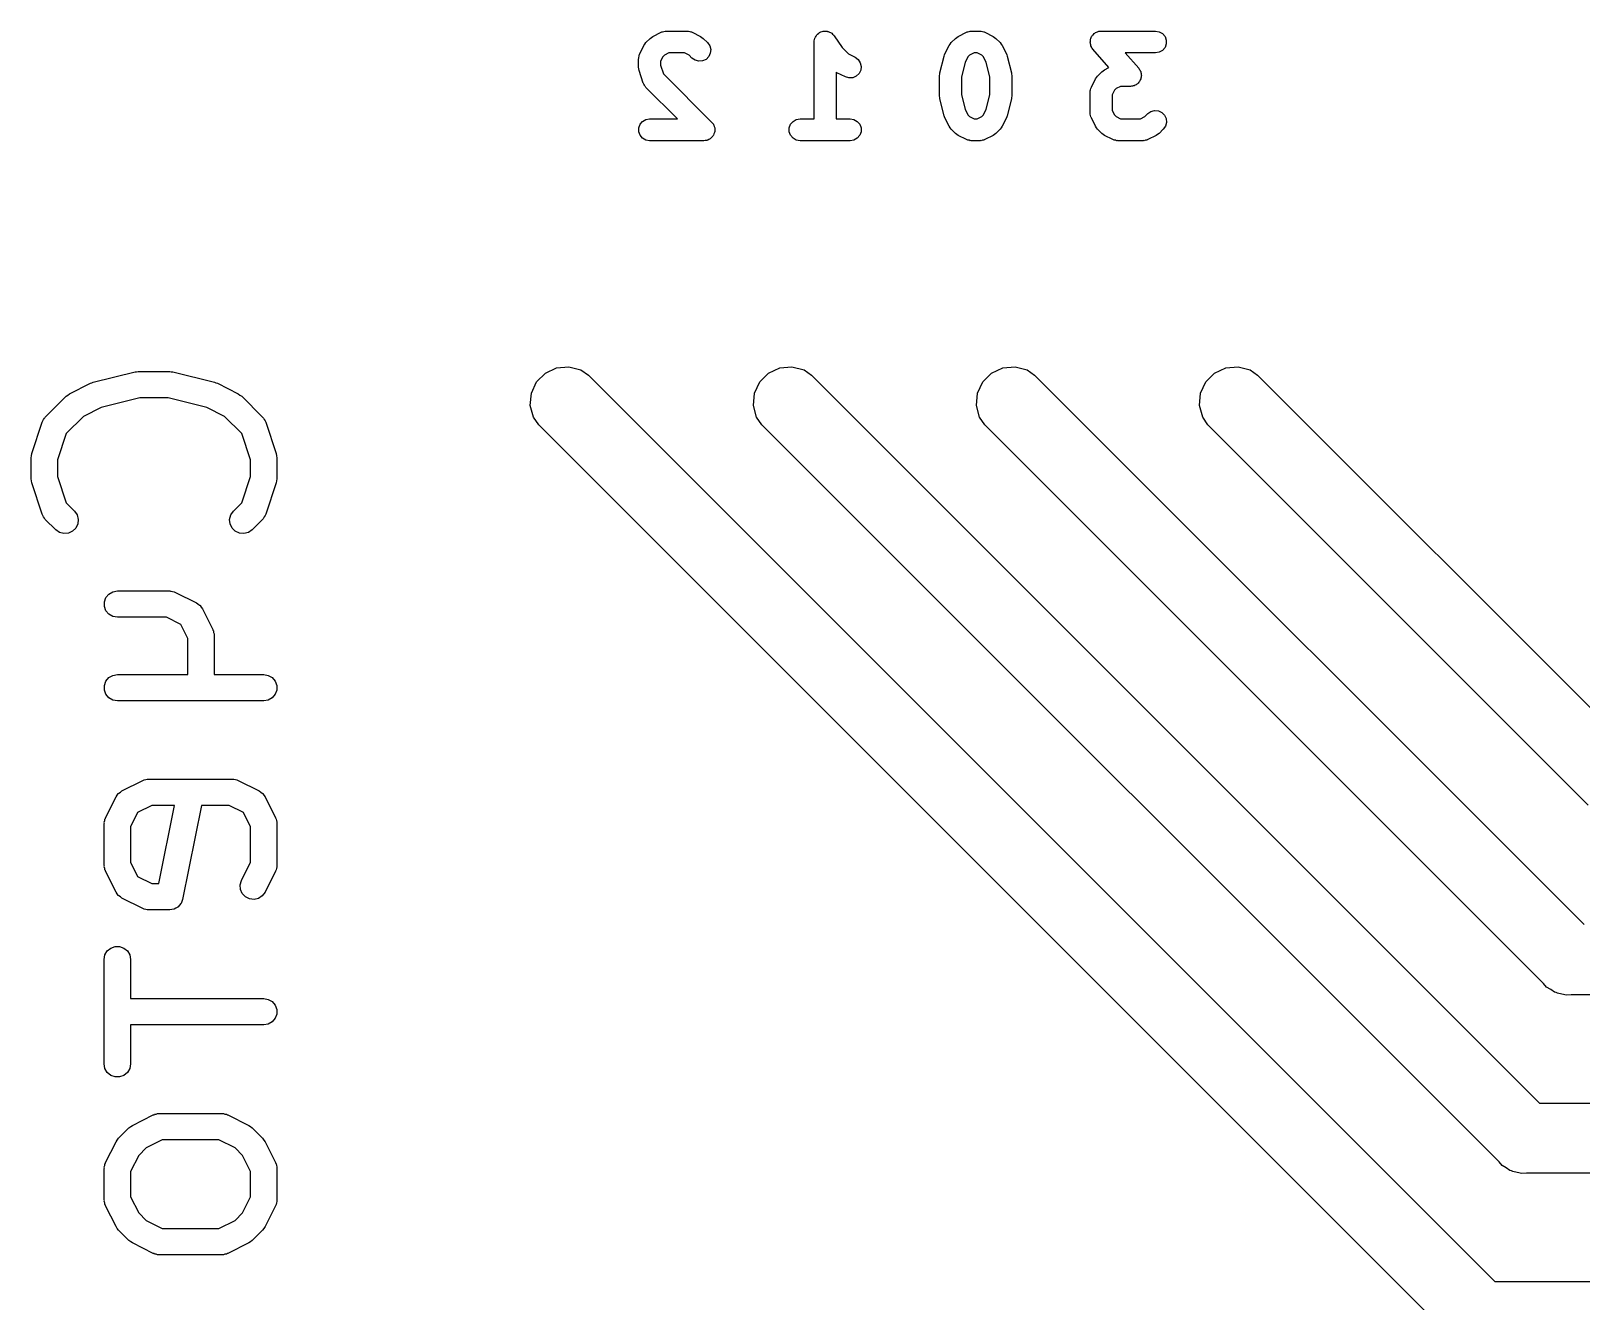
# Model space of a CAD drawing. Extents: x 112 to 225, y -124 to -58.
# Drawn here: x 134.62 to 152.29, y -78.57 to -64.1 of the extents above; entities that cross this region are included whole.
import ezdxf

# ---------------------------------------------------------------- set-up
doc = ezdxf.new("R2010")
doc.units = 0
doc.header["$MEASUREMENT"] = 0
doc.layers.add('BLACK', color=7, linetype='CONTINUOUS')

msp = doc.modelspace()

# ---------------------------------------------------------------- linework, layer by layer
at = {"layer": 'BLACK', "linetype": 'CONTINUOUS'}
for p, q in [((141.708, -64.1582), (141.803, -64.1106)), ((141.803, -64.1106), (141.81, -64.1085)), ((141.81, -64.1085), (141.817, -64.1049)), ((141.817, -64.1049), (141.831, -64.1024)), ((141.831, -64.1024), (141.845, -64.0982)), ((141.845, -64.0982), (141.852, -64.0986)), ((141.852, -64.0986), (141.859, -64.0974)), ((141.859, -64.0974), (142.097, -64.0974)), ((142.097, -64.0974), (142.105, -64.0986)), ((142.105, -64.0986), (142.112, -64.0982)), ((142.112, -64.0982), (142.126, -64.1024)), ((142.126, -64.1024), (142.14, -64.1049)), ((142.14, -64.1049), (142.146, -64.1085)), ((142.146, -64.1085), (142.153, -64.1106)), ((142.153, -64.1106), (142.249, -64.1582)), ((143.595, -64.1237), (143.606, -64.1141)), ((143.606, -64.1141), (143.613, -64.1118)), ((143.613, -64.1118), (143.619, -64.1079)), ((143.619, -64.1079), (143.633, -64.1044)), ((143.633, -64.1044), (143.647, -64.0993)), ((143.647, -64.0993), (143.654, -64.0993)), ((143.654, -64.0993), (143.661, -64.0976)), ((143.661, -64.0976), (143.676, -64.0993)), ((143.676, -64.0993), (143.691, -64.0993)), ((143.691, -64.0993), (143.697, -64.1016)), ((143.697, -64.1016), (143.704, -64.1024)), ((143.704, -64.1024), (143.717, -64.109)), ((143.717, -64.109), (143.731, -64.1141)), ((143.731, -64.1141), (143.737, -64.1186)), ((145.184, -64.1582), (145.28, -64.1106)), ((145.28, -64.1106), (145.287, -64.1085)), ((145.287, -64.1085), (145.293, -64.1049)), ((145.293, -64.1049), (145.307, -64.1024)), ((145.307, -64.1024), (145.321, -64.0982)), ((145.321, -64.0982), (145.328, -64.0986)), ((145.328, -64.0986), (145.336, -64.0974)), ((145.336, -64.0974), (145.431, -64.0974)), ((145.431, -64.0974), (145.438, -64.0986)), ((145.438, -64.0986), (145.445, -64.0982)), ((145.445, -64.0982), (145.459, -64.1024)), ((145.459, -64.1024), (145.474, -64.1049)), ((145.474, -64.1049), (145.48, -64.1085)), ((145.48, -64.1085), (145.487, -64.1106)), ((145.487, -64.1106), (145.582, -64.1582)), ((146.747, -64.1154), (146.758, -64.111)), ((146.758, -64.111), (146.769, -64.1049)), ((146.769, -64.1049), (146.778, -64.1032)), ((146.778, -64.1032), (146.787, -64.0998)), ((146.787, -64.0998), (146.8, -64.0995)), ((146.8, -64.0995), (146.812, -64.0974)), ((146.812, -64.0974), (147.431, -64.0974)), ((147.431, -64.0974), (147.474, -64.1049)), ((147.474, -64.1049), (147.511, -64.1266)), ((141.557, -64.357), (141.605, -64.2617)), ((141.605, -64.2617), (141.617, -64.2456)), ((141.617, -64.2456), (141.628, -64.2292)), ((141.628, -64.2292), (141.676, -64.1816)), ((141.676, -64.1816), (141.692, -64.1701)), ((141.692, -64.1701), (141.708, -64.1582)), ((142.249, -64.1582), (142.265, -64.1701)), ((142.265, -64.1701), (142.281, -64.1816)), ((142.281, -64.1816), (142.329, -64.2292)), ((142.329, -64.2292), (142.354, -64.2648)), ((142.354, -64.2648), (142.365, -64.3067)), ((143.544, -64.2224), (143.545, -64.2156)), ((143.544, -65.0974), (143.544, -64.2224)), ((143.545, -64.2086), (143.549, -64.1943)), ((143.545, -64.2156), (143.545, -64.2086)), ((143.549, -64.1943), (143.551, -64.1796)), ((143.551, -64.1796), (143.555, -64.1736)), ((143.555, -64.1736), (143.557, -64.167)), ((143.557, -64.167), (143.566, -64.155)), ((143.566, -64.155), (143.573, -64.142)), ((143.573, -64.142), (143.578, -64.1376)), ((143.578, -64.1376), (143.583, -64.132)), ((143.583, -64.132), (143.595, -64.1237)), ((143.737, -64.1186), (143.743, -64.1217)), ((143.743, -64.1217), (143.753, -64.1324)), ((143.753, -64.1324), (143.765, -64.142)), ((143.765, -64.142), (143.768, -64.148)), ((143.768, -64.148), (143.773, -64.153)), ((143.773, -64.153), (143.861, -64.2856)), ((143.861, -64.2856), (143.933, -64.3577)), ((145.033, -64.357), (145.081, -64.2617)), ((145.081, -64.2617), (145.093, -64.2456)), ((145.093, -64.2456), (145.104, -64.2292)), ((145.104, -64.2292), (145.152, -64.1816)), ((145.152, -64.1816), (145.168, -64.1701)), ((145.168, -64.1701), (145.184, -64.1582)), ((145.582, -64.1582), (145.598, -64.1701)), ((145.598, -64.1701), (145.614, -64.1816)), ((145.614, -64.1816), (145.662, -64.2292)), ((145.662, -64.2292), (145.674, -64.2456)), ((145.674, -64.2456), (145.685, -64.2617)), ((145.685, -64.2617), (145.733, -64.357)), ((146.687, -64.225), (146.689, -64.2129)), ((146.689, -64.2344), (146.687, -64.225)), ((146.689, -64.2007), (146.692, -64.1916)), ((146.689, -64.2129), (146.689, -64.2007)), ((146.689, -64.2441), (146.689, -64.2344)), ((146.693, -64.2556), (146.689, -64.2441)), ((146.692, -64.1916), (146.693, -64.1821)), ((146.693, -64.1821), (146.699, -64.1714)), ((146.695, -64.2676), (146.693, -64.2556)), ((146.7, -64.2758), (146.695, -64.2676)), ((146.699, -64.1714), (146.703, -64.1599)), ((146.703, -64.2849), (146.7, -64.2758)), ((146.703, -64.1599), (146.71, -64.1525)), ((146.711, -64.2942), (146.703, -64.2849)), ((146.71, -64.1525), (146.714, -64.144)), ((146.714, -64.144), (146.724, -64.136)), ((146.724, -64.136), (146.731, -64.1266)), ((146.731, -64.1266), (146.74, -64.1218)), ((146.74, -64.1218), (146.747, -64.1154)), ((147.511, -64.1266), (147.539, -64.1599)), ((147.539, -64.2849), (147.511, -64.3181)), ((147.539, -64.1599), (147.554, -64.2007)), ((147.554, -64.2441), (147.539, -64.2849)), ((147.554, -64.2007), (147.554, -64.2441)), ((141.544, -64.4129), (141.545, -64.4058)), ((141.544, -64.5081), (141.544, -64.4129)), ((141.545, -64.3986), (141.549, -64.3845)), ((141.545, -64.4058), (141.545, -64.3986)), ((141.549, -64.3845), (141.551, -64.3701)), ((141.551, -64.3701), (141.555, -64.3639)), ((141.555, -64.3639), (141.557, -64.357)), ((141.819, -64.3917), (141.794, -64.4424)), ((141.794, -64.4424), (141.794, -64.4878)), ((141.838, -64.3727), (141.819, -64.3917)), ((141.889, -64.3474), (141.838, -64.3727)), ((142.068, -64.3474), (141.889, -64.3474)), ((142.119, -64.3727), (142.068, -64.3474)), ((142.152, -64.406), (142.119, -64.3727)), ((142.187, -64.4309), (142.152, -64.406)), ((142.229, -64.4421), (142.187, -64.4309)), ((142.273, -64.4384), (142.229, -64.4421)), ((142.312, -64.42), (142.273, -64.4384)), ((142.343, -64.3893), (142.312, -64.42)), ((142.361, -64.35), (142.343, -64.3893)), ((142.365, -64.3067), (142.361, -64.35)), ((143.933, -64.3577), (144.01, -64.3963)), ((144.01, -64.3963), (144.045, -64.4222)), ((144.045, -64.4222), (144.069, -64.4584)), ((144.069, -64.4584), (144.079, -64.5006)), ((144.976, -64.573), (145.024, -64.3825)), ((145.024, -64.3825), (145.029, -64.3701)), ((145.029, -64.3701), (145.033, -64.357)), ((145.263, -64.4565), (145.222, -64.6187)), ((145.295, -64.3917), (145.263, -64.4565)), ((145.314, -64.3727), (145.295, -64.3917)), ((145.365, -64.3474), (145.314, -64.3727)), ((145.401, -64.3474), (145.365, -64.3474)), ((145.452, -64.3727), (145.401, -64.3474)), ((145.471, -64.3917), (145.452, -64.3727)), ((145.503, -64.4565), (145.471, -64.3917)), ((145.544, -64.6187), (145.503, -64.4565)), ((145.733, -64.357), (145.737, -64.3701)), ((145.737, -64.3701), (145.743, -64.3825)), ((145.743, -64.3825), (145.79, -64.573)), ((146.718, -64.3047), (146.711, -64.2942)), ((146.901, -64.5142), (146.718, -64.3047)), ((147.431, -64.3474), (147.087, -64.3474)), ((147.087, -64.3474), (147.239, -64.521)), ((147.474, -64.3398), (147.431, -64.3474)), ((147.511, -64.3181), (147.474, -64.3398)), ((141.547, -64.5278), (141.544, -64.5081)), ((141.55, -64.5476), (141.547, -64.5278)), ((141.598, -64.6905), (141.55, -64.5476)), ((141.794, -64.4878), (141.826, -64.5834)), ((141.826, -64.5834), (142.376, -65.134)), ((143.803, -64.5723), (143.794, -64.5652)), ((143.794, -64.5652), (143.794, -65.0974)), ((143.899, -64.6199), (143.803, -64.5723)), ((143.94, -64.6323), (143.899, -64.6199)), ((143.984, -64.6297), (143.94, -64.6323)), ((144.023, -64.6124), (143.984, -64.6297)), ((144.055, -64.5826), (144.023, -64.6124)), ((144.074, -64.5437), (144.055, -64.5826)), ((144.079, -64.5006), (144.074, -64.5437)), ((144.972, -64.6033), (144.975, -64.5883)), ((144.972, -64.8414), (144.972, -64.6033)), ((144.975, -64.5883), (144.976, -64.573)), ((145.222, -64.6187), (145.222, -64.826)), ((145.544, -64.826), (145.544, -64.6187)), ((145.79, -64.573), (145.791, -64.5883)), ((145.791, -64.5883), (145.794, -64.6033)), ((145.794, -64.6033), (145.794, -64.8414)), ((146.7, -64.7379), (146.748, -64.6427)), ((146.748, -64.6427), (146.759, -64.6266)), ((146.759, -64.6266), (146.771, -64.6102)), ((146.771, -64.6102), (146.819, -64.5626)), ((146.819, -64.5626), (146.835, -64.5511)), ((146.835, -64.5511), (146.851, -64.5391)), ((146.851, -64.5391), (146.901, -64.5142)), ((147.239, -64.521), (147.245, -64.5315)), ((147.245, -64.5315), (147.253, -64.5408)), ((147.253, -64.5408), (147.257, -64.5499)), ((147.257, -64.5499), (147.262, -64.5582)), ((147.263, -64.6436), (147.257, -64.6544)), ((147.262, -64.5582), (147.264, -64.5701)), ((147.265, -64.6341), (147.263, -64.6436)), ((147.264, -64.5701), (147.268, -64.5816)), ((147.268, -64.625), (147.265, -64.6341)), ((147.268, -64.5816), (147.268, -64.5913)), ((147.268, -64.5913), (147.27, -64.6007)), ((147.27, -64.6007), (147.268, -64.6128)), ((147.268, -64.6128), (147.268, -64.625)), ((141.601, -64.6968), (141.598, -64.6905)), ((141.603, -64.7038), (141.601, -64.6968)), ((141.612, -64.7158), (141.603, -64.7038)), ((141.619, -64.7287), (141.612, -64.7158)), ((141.624, -64.7334), (141.619, -64.7287)), ((141.628, -64.7393), (141.624, -64.7334)), ((141.986, -65.0974), (141.628, -64.7393)), ((146.687, -64.7938), (146.688, -64.7867)), ((146.687, -65.0319), (146.687, -64.7938)), ((146.688, -64.7795), (146.692, -64.7655)), ((146.688, -64.7867), (146.688, -64.7795)), ((146.692, -64.7655), (146.694, -64.7511)), ((146.694, -64.7511), (146.698, -64.7448)), ((146.698, -64.7448), (146.7, -64.7379)), ((146.962, -64.7726), (146.937, -64.8233)), ((146.981, -64.7537), (146.962, -64.7726)), ((147.032, -64.7283), (146.981, -64.7537)), ((147.145, -64.7283), (147.032, -64.7283)), ((147.157, -64.7262), (147.145, -64.7283)), ((147.169, -64.726), (147.157, -64.7262)), ((147.178, -64.7225), (147.169, -64.726)), ((147.188, -64.7208), (147.178, -64.7225)), ((147.198, -64.7147), (147.188, -64.7208)), ((147.21, -64.7103), (147.198, -64.7147)), ((147.217, -64.7039), (147.21, -64.7103)), ((147.225, -64.6991), (147.217, -64.7039)), ((147.233, -64.6897), (147.225, -64.6991)), ((147.242, -64.6817), (147.233, -64.6897)), ((147.247, -64.6732), (147.242, -64.6817)), ((147.253, -64.6658), (147.247, -64.6732)), ((147.257, -64.6544), (147.253, -64.6658)), ((144.975, -64.8565), (144.972, -64.8414)), ((144.976, -64.8717), (144.975, -64.8565)), ((145.024, -65.0622), (144.976, -64.8717)), ((145.222, -64.826), (145.263, -64.9883)), ((145.263, -64.9883), (145.295, -65.0531)), ((145.471, -65.0531), (145.503, -64.9883)), ((145.503, -64.9883), (145.544, -64.826)), ((145.79, -64.8717), (145.743, -65.0622)), ((145.791, -64.8565), (145.79, -64.8717)), ((145.794, -64.8414), (145.791, -64.8565)), ((146.937, -64.8233), (146.937, -65.0024)), ((141.546, -65.2007), (141.561, -65.1599)), ((141.561, -65.1599), (141.589, -65.1266)), ((141.589, -65.1266), (141.626, -65.1049)), ((141.626, -65.1049), (141.669, -65.0974)), ((141.669, -65.0974), (141.986, -65.0974)), ((142.376, -65.134), (142.386, -65.1474)), ((142.386, -65.1474), (142.396, -65.1599)), ((142.396, -65.1599), (142.398, -65.165)), ((142.398, -65.165), (142.401, -65.1696)), ((142.401, -65.1696), (142.405, -65.1853)), ((143.26, -65.2007), (143.275, -65.1599)), ((143.275, -65.1599), (143.303, -65.1266)), ((143.303, -65.1266), (143.34, -65.1049)), ((143.34, -65.1049), (143.383, -65.0974)), ((143.383, -65.0974), (143.544, -65.0974)), ((143.794, -65.0974), (143.955, -65.0974)), ((143.955, -65.0974), (143.997, -65.1049)), ((143.997, -65.1049), (144.035, -65.1266)), ((144.035, -65.1266), (144.063, -65.1599)), ((144.063, -65.1599), (144.078, -65.2007)), ((145.029, -65.0747), (145.024, -65.0622)), ((145.033, -65.0878), (145.029, -65.0747)), ((145.081, -65.183), (145.033, -65.0878)), ((145.295, -65.0531), (145.314, -65.072)), ((145.314, -65.072), (145.365, -65.0974)), ((145.365, -65.0974), (145.401, -65.0974)), ((145.401, -65.0974), (145.452, -65.072)), ((145.452, -65.072), (145.471, -65.0531)), ((145.733, -65.0878), (145.685, -65.183)), ((145.737, -65.0747), (145.733, -65.0878)), ((145.743, -65.0622), (145.737, -65.0747)), ((146.688, -65.039), (146.687, -65.0319)), ((146.688, -65.0462), (146.688, -65.039)), ((146.692, -65.0602), (146.688, -65.0462)), ((146.694, -65.0747), (146.692, -65.0602)), ((146.698, -65.0809), (146.694, -65.0747)), ((146.7, -65.0878), (146.698, -65.0809)), ((146.748, -65.183), (146.7, -65.0878)), ((146.937, -65.0024), (146.962, -65.0531)), ((146.962, -65.0531), (146.981, -65.072)), ((146.981, -65.072), (147.032, -65.0974)), ((147.032, -65.0974), (147.258, -65.0974)), ((147.258, -65.0974), (147.309, -65.072)), ((147.309, -65.072), (147.342, -65.0388)), ((147.342, -65.0388), (147.378, -65.0139)), ((147.378, -65.0139), (147.42, -65.0026)), ((147.42, -65.0026), (147.463, -65.0064)), ((147.463, -65.0064), (147.502, -65.0247)), ((147.502, -65.0247), (147.533, -65.0554)), ((147.533, -65.0554), (147.552, -65.0948)), ((147.555, -65.138), (147.544, -65.18)), ((147.552, -65.0948), (147.555, -65.138)), ((141.546, -65.2441), (141.546, -65.2007)), ((141.561, -65.2849), (141.546, -65.2441)), ((141.589, -65.3181), (141.561, -65.2849)), ((141.626, -65.3398), (141.589, -65.3181)), ((141.669, -65.3474), (141.626, -65.3398)), ((142.288, -65.3474), (141.669, -65.3474)), ((142.304, -65.3445), (142.288, -65.3474)), ((142.32, -65.3431), (142.304, -65.3445)), ((142.325, -65.3408), (142.32, -65.3431)), ((142.331, -65.3398), (142.325, -65.3408)), ((142.345, -65.3317), (142.331, -65.3398)), ((142.36, -65.3248), (142.345, -65.3317)), ((142.363, -65.3209), (142.36, -65.3248)), ((142.368, -65.3181), (142.363, -65.3209)), ((142.379, -65.3056), (142.368, -65.3181)), ((142.39, -65.2941), (142.379, -65.3056)), ((142.393, -65.2891), (142.39, -65.2941)), ((142.396, -65.2849), (142.393, -65.2891)), ((142.402, -65.2695), (142.396, -65.2849)), ((142.409, -65.2547), (142.402, -65.2695)), ((142.405, -65.1853), (142.411, -65.2007)), ((142.411, -65.2441), (142.409, -65.2493)), ((142.409, -65.2493), (142.409, -65.2547)), ((142.411, -65.2007), (142.411, -65.2062)), ((142.411, -65.2062), (142.412, -65.2115)), ((142.412, -65.2115), (142.411, -65.2277)), ((142.411, -65.2277), (142.411, -65.2441)), ((143.26, -65.2441), (143.26, -65.2007)), ((143.275, -65.2849), (143.26, -65.2441)), ((143.303, -65.3181), (143.275, -65.2849)), ((143.34, -65.3398), (143.303, -65.3181)), ((143.383, -65.3474), (143.34, -65.3398)), ((143.955, -65.3474), (143.383, -65.3474)), ((143.997, -65.3398), (143.955, -65.3474)), ((144.035, -65.3181), (143.997, -65.3398)), ((144.063, -65.2849), (144.035, -65.3181)), ((144.078, -65.2441), (144.063, -65.2849)), ((144.078, -65.2007), (144.078, -65.2441)), ((145.093, -65.1991), (145.081, -65.183)), ((145.104, -65.2155), (145.093, -65.1991)), ((145.152, -65.2631), (145.104, -65.2155)), ((145.168, -65.2746), (145.152, -65.2631)), ((145.184, -65.2866), (145.168, -65.2746)), ((145.28, -65.3342), (145.184, -65.2866)), ((145.287, -65.3362), (145.28, -65.3342)), ((145.293, -65.3398), (145.287, -65.3362)), ((145.307, -65.3424), (145.293, -65.3398)), ((145.321, -65.3466), (145.307, -65.3424)), ((145.328, -65.3461), (145.321, -65.3466)), ((145.336, -65.3474), (145.328, -65.3461)), ((145.431, -65.3474), (145.336, -65.3474)), ((145.438, -65.3461), (145.431, -65.3474)), ((145.445, -65.3466), (145.438, -65.3461)), ((145.459, -65.3424), (145.445, -65.3466)), ((145.474, -65.3398), (145.459, -65.3424)), ((145.48, -65.3362), (145.474, -65.3398)), ((145.487, -65.3342), (145.48, -65.3362)), ((145.582, -65.2866), (145.487, -65.3342)), ((145.598, -65.2746), (145.582, -65.2866)), ((145.614, -65.2631), (145.598, -65.2746)), ((145.662, -65.2155), (145.614, -65.2631)), ((145.674, -65.1991), (145.662, -65.2155)), ((145.685, -65.183), (145.674, -65.1991)), ((146.759, -65.1991), (146.748, -65.183)), ((146.771, -65.2155), (146.759, -65.1991)), ((146.819, -65.2631), (146.771, -65.2155)), ((146.835, -65.2746), (146.819, -65.2631)), ((146.851, -65.2866), (146.835, -65.2746)), ((146.946, -65.3342), (146.851, -65.2866)), ((146.953, -65.3362), (146.946, -65.3342)), ((146.959, -65.3398), (146.953, -65.3362)), ((146.974, -65.3424), (146.959, -65.3398)), ((146.988, -65.3466), (146.974, -65.3424)), ((146.995, -65.3461), (146.988, -65.3466)), ((147.002, -65.3474), (146.995, -65.3461)), ((147.288, -65.3474), (147.002, -65.3474)), ((147.295, -65.3461), (147.288, -65.3474)), ((147.302, -65.3466), (147.295, -65.3461)), ((147.316, -65.3424), (147.302, -65.3466)), ((147.331, -65.3398), (147.316, -65.3424)), ((147.337, -65.3362), (147.331, -65.3398)), ((147.344, -65.3342), (147.337, -65.3362)), ((147.439, -65.2866), (147.344, -65.3342)), ((147.455, -65.2746), (147.439, -65.2866)), ((147.472, -65.2631), (147.455, -65.2746)), ((147.519, -65.2155), (147.472, -65.2631)), ((147.544, -65.18), (147.519, -65.2155)), ((135.334, -68.0988), (135.81, -67.9797)), ((135.81, -67.9797), (135.828, -67.9784)), ((135.828, -67.9784), (135.846, -67.9752)), ((135.846, -67.9752), (136.204, -67.9752)), ((136.204, -67.9752), (136.222, -67.9784)), ((136.222, -67.9784), (136.24, -67.9797)), ((136.24, -67.9797), (136.716, -68.0988)), ((140.383, -68.093), (140.483, -67.9933)), ((140.483, -67.9933), (140.611, -67.9337)), ((140.611, -67.9337), (140.751, -67.9214)), ((140.751, -67.9214), (140.888, -67.9579)), ((140.888, -67.9579), (140.974, -68.0184)), ((142.923, -68.093), (143.023, -67.9933)), ((143.023, -67.9933), (143.151, -67.9337)), ((143.151, -67.9337), (143.291, -67.9214)), ((143.291, -67.9214), (143.428, -67.9579)), ((143.428, -67.9579), (143.514, -68.0184)), ((145.463, -68.093), (145.563, -67.9933)), ((145.563, -67.9933), (145.691, -67.9337)), ((145.691, -67.9337), (145.831, -67.9214)), ((145.831, -67.9214), (145.968, -67.9579)), ((145.968, -67.9579), (146.054, -68.0184)), ((148.003, -68.093), (148.103, -67.9933)), ((148.103, -67.9933), (148.231, -67.9337)), ((148.231, -67.9337), (148.371, -67.9214)), ((148.371, -67.9214), (148.508, -67.9579)), ((148.508, -67.9579), (148.594, -68.0184)), ((135.065, -68.2292), (135.303, -68.1101)), ((135.303, -68.1101), (135.319, -68.1054)), ((135.319, -68.1054), (135.334, -68.0988)), ((136.716, -68.0988), (136.731, -68.1054)), ((136.731, -68.1054), (136.747, -68.1101)), ((136.747, -68.1101), (136.985, -68.2292)), ((140.324, -68.2209), (140.383, -68.093)), ((140.974, -68.0184), (142.474, -69.5179)), ((142.864, -68.2209), (142.923, -68.093)), ((143.514, -68.0184), (151.804, -76.308)), ((145.404, -68.2209), (145.463, -68.093)), ((146.054, -68.0184), (152.312, -74.276)), ((147.944, -68.2209), (148.003, -68.093)), ((148.594, -68.0184), (152.82, -72.244)), ((134.788, -68.4954), (135.026, -68.2573)), ((135.026, -68.2573), (135.046, -68.2435)), ((135.046, -68.2435), (135.065, -68.2292)), ((135.865, -68.2752), (135.423, -68.3858)), ((136.185, -68.2752), (135.865, -68.2752)), ((136.627, -68.3858), (136.185, -68.2752)), ((136.985, -68.2292), (137.004, -68.2435)), ((137.004, -68.2435), (137.024, -68.2573)), ((137.024, -68.2573), (137.262, -68.4954)), ((140.311, -68.3614), (140.324, -68.2209)), ((142.851, -68.3614), (142.864, -68.2209)), ((145.391, -68.3614), (145.404, -68.2209)), ((147.931, -68.3614), (147.944, -68.2209)), ((134.758, -68.538), (134.768, -68.5236)), ((134.768, -68.5236), (134.777, -68.5082)), ((134.777, -68.5082), (134.783, -68.5024)), ((134.783, -68.5024), (134.788, -68.4954)), ((135.221, -68.4866), (135.025, -68.6825)), ((135.423, -68.3858), (135.221, -68.4866)), ((136.829, -68.4866), (136.627, -68.3858)), ((137.025, -68.6825), (136.829, -68.4866)), ((137.262, -68.4954), (137.267, -68.5024)), ((137.267, -68.5024), (137.273, -68.5082)), ((137.273, -68.5082), (137.282, -68.5236)), ((137.282, -68.5236), (137.292, -68.538)), ((140.348, -68.4977), (140.311, -68.3614)), ((140.408, -68.5841), (140.348, -68.4977)), ((142.888, -68.4977), (142.851, -68.3614)), ((142.948, -68.5841), (142.888, -68.4977)), ((145.428, -68.4977), (145.391, -68.3614)), ((145.488, -68.5841), (145.428, -68.4977)), ((147.968, -68.4977), (147.931, -68.3614)), ((148.028, -68.5841), (147.968, -68.4977)), ((134.633, -68.9111), (134.752, -68.554)), ((134.752, -68.554), (134.756, -68.5464)), ((134.756, -68.5464), (134.758, -68.538)), ((135.025, -68.6825), (134.925, -68.9829)), ((137.125, -68.9829), (137.025, -68.6825)), ((137.292, -68.538), (137.294, -68.5464)), ((137.294, -68.5464), (137.298, -68.554)), ((137.298, -68.554), (137.417, -68.9111)), ((141.908, -70.0836), (140.408, -68.5841)), ((151.343, -76.9785), (142.948, -68.5841)), ((151.851, -74.9465), (145.488, -68.5841)), ((152.359, -72.9145), (148.028, -68.5841)), ((134.625, -68.9586), (134.629, -68.9349)), ((134.625, -69.1967), (134.625, -68.9586)), ((134.629, -68.9349), (134.633, -68.9111)), ((134.925, -68.9829), (134.925, -69.1723)), ((137.125, -69.1723), (137.125, -68.9829)), ((137.417, -68.9111), (137.421, -68.9349)), ((137.421, -68.9349), (137.425, -68.9586)), ((137.425, -68.9586), (137.425, -69.1967)), ((134.629, -69.2203), (134.625, -69.1967)), ((134.633, -69.2441), (134.629, -69.2203)), ((134.925, -69.1723), (135.025, -69.4728)), ((137.025, -69.4728), (137.125, -69.1723)), ((137.421, -69.2203), (137.417, -69.2441)), ((137.425, -69.1967), (137.421, -69.2203)), ((134.752, -69.6012), (134.633, -69.2441)), ((137.417, -69.2441), (137.298, -69.6012)), ((135.025, -69.4728), (135.119, -69.5668)), ((135.119, -69.5668), (135.149, -69.6095)), ((136.901, -69.6095), (136.931, -69.5668)), ((136.931, -69.5668), (137.025, -69.4728)), ((142.474, -69.5179), (142.474, -69.5179)), ((142.474, -69.5179), (151.296, -78.34)), ((134.756, -69.6088), (134.752, -69.6012)), ((134.758, -69.6172), (134.756, -69.6088)), ((134.768, -69.6316), (134.758, -69.6172)), ((134.777, -69.6471), (134.768, -69.6316)), ((134.783, -69.6528), (134.777, -69.6471)), ((134.788, -69.6599), (134.783, -69.6528)), ((134.907, -69.7789), (134.788, -69.6599)), ((135.136, -69.7589), (135.099, -69.7957)), ((135.158, -69.7117), (135.136, -69.7589)), ((135.149, -69.6095), (135.162, -69.6598)), ((135.162, -69.6598), (135.158, -69.7117)), ((136.887, -69.6598), (136.901, -69.6095)), ((136.892, -69.7117), (136.887, -69.6598)), ((136.914, -69.7589), (136.892, -69.7117)), ((136.951, -69.7957), (136.914, -69.7589)), ((137.262, -69.6599), (137.143, -69.7789)), ((137.267, -69.6528), (137.262, -69.6599)), ((137.273, -69.6471), (137.267, -69.6528)), ((137.282, -69.6316), (137.273, -69.6471)), ((137.292, -69.6172), (137.282, -69.6316)), ((137.294, -69.6088), (137.292, -69.6172)), ((137.298, -69.6012), (137.294, -69.6088)), ((134.95, -69.8088), (134.907, -69.7789)), ((135, -69.8223), (134.95, -69.8088)), ((135.052, -69.8177), (135, -69.8223)), ((135.099, -69.7957), (135.052, -69.8177)), ((136.998, -69.8177), (136.951, -69.7957)), ((137.05, -69.8223), (136.998, -69.8177)), ((137.1, -69.8088), (137.05, -69.8223)), ((137.143, -69.7789), (137.1, -69.8088)), ((150.835, -79.0105), (141.908, -70.0836)), ((141.908, -70.0836), (141.908, -70.0836)), ((135.461, -70.5992), (135.478, -70.5502)), ((135.461, -70.6513), (135.461, -70.5992)), ((135.478, -70.5502), (135.512, -70.5103)), ((135.512, -70.5103), (135.557, -70.4843)), ((135.557, -70.4843), (135.608, -70.4752)), ((135.608, -70.4752), (136.204, -70.4752)), ((136.204, -70.4752), (136.212, -70.4767)), ((136.212, -70.4767), (136.221, -70.4762)), ((136.221, -70.4762), (136.238, -70.4812)), ((136.238, -70.4812), (136.255, -70.4843)), ((136.255, -70.4843), (136.262, -70.4886)), ((136.262, -70.4886), (136.271, -70.4911)), ((136.271, -70.4911), (136.509, -70.6101)), ((136.509, -70.6101), (136.526, -70.6232)), ((136.526, -70.6232), (136.545, -70.6354)), ((136.545, -70.6354), (136.547, -70.6387)), ((136.547, -70.6387), (136.551, -70.6412)), ((136.551, -70.6412), (136.563, -70.6595)), ((135.478, -70.7002), (135.461, -70.6513)), ((135.512, -70.7401), (135.478, -70.7002)), ((135.557, -70.7662), (135.512, -70.7401)), ((135.608, -70.7752), (135.557, -70.7662)), ((136.168, -70.7752), (135.608, -70.7752)), ((136.33, -70.8561), (136.168, -70.7752)), ((136.563, -70.6595), (136.576, -70.6772)), ((136.576, -70.6772), (136.695, -70.9153)), ((136.411, -71.0178), (136.33, -70.8561)), ((136.695, -70.9153), (136.697, -70.9236)), ((136.697, -70.9236), (136.702, -70.9311)), ((136.702, -70.9311), (136.705, -70.9484)), ((136.705, -70.9484), (136.71, -70.9652)), ((136.71, -70.9652), (136.709, -70.9739)), ((136.709, -70.9739), (136.711, -70.9824)), ((136.711, -70.9824), (136.711, -71.4276)), ((136.411, -71.4276), (136.411, -71.0178)), ((135.461, -71.5516), (135.478, -71.5026)), ((135.478, -71.5026), (135.512, -71.4627)), ((135.512, -71.4627), (135.557, -71.4367)), ((135.557, -71.4367), (135.608, -71.4276)), ((135.608, -71.4276), (136.411, -71.4276)), ((136.711, -71.4276), (137.275, -71.4276)), ((137.275, -71.4276), (137.326, -71.4367)), ((137.326, -71.4367), (137.371, -71.4627)), ((137.371, -71.4627), (137.405, -71.5026)), ((137.405, -71.5026), (137.423, -71.5516)), ((135.461, -71.6037), (135.461, -71.5516)), ((135.478, -71.6526), (135.461, -71.6037)), ((135.512, -71.6925), (135.478, -71.6526)), ((135.557, -71.7186), (135.512, -71.6925)), ((137.371, -71.6925), (137.326, -71.7186)), ((137.405, -71.6526), (137.371, -71.6925)), ((137.423, -71.6037), (137.405, -71.6526)), ((137.423, -71.5516), (137.423, -71.6037)), ((135.608, -71.7276), (135.557, -71.7186)), ((137.275, -71.7276), (135.608, -71.7276)), ((137.326, -71.7186), (137.275, -71.7276)), ((135.624, -72.7782), (135.643, -72.7661)), ((135.643, -72.7661), (135.66, -72.753)), ((135.66, -72.753), (135.898, -72.6339)), ((135.898, -72.6339), (135.907, -72.6315)), ((135.907, -72.6315), (135.914, -72.6271)), ((135.914, -72.6271), (135.931, -72.6241)), ((135.931, -72.6241), (135.948, -72.6191)), ((135.948, -72.6191), (135.957, -72.6196)), ((135.957, -72.6196), (135.965, -72.6181)), ((135.965, -72.6181), (136.918, -72.6181)), ((136.918, -72.6181), (136.926, -72.6196)), ((136.926, -72.6196), (136.935, -72.6191)), ((136.935, -72.6191), (136.952, -72.6241)), ((136.952, -72.6241), (136.969, -72.6271)), ((136.969, -72.6271), (136.977, -72.6315)), ((136.977, -72.6315), (136.985, -72.6339)), ((136.985, -72.6339), (137.223, -72.753)), ((137.223, -72.753), (137.241, -72.7661)), ((137.241, -72.7661), (137.259, -72.7782)), ((135.474, -73.0582), (135.593, -72.8201)), ((135.593, -72.8201), (135.606, -72.8024)), ((135.606, -72.8024), (135.618, -72.784)), ((135.618, -72.784), (135.622, -72.7815)), ((135.622, -72.7815), (135.624, -72.7782)), ((136.001, -72.9181), (135.839, -72.9989)), ((136.259, -72.9181), (136.001, -72.9181)), ((136.081, -73.8086), (136.259, -72.9181)), ((136.565, -72.9181), (136.351, -73.988)), ((136.882, -72.9181), (136.565, -72.9181)), ((137.044, -72.9989), (136.882, -72.9181)), ((137.259, -72.7782), (137.262, -72.7815)), ((137.262, -72.7815), (137.265, -72.784)), ((137.265, -72.784), (137.277, -72.8024)), ((137.277, -72.8024), (137.29, -72.8201)), ((137.29, -72.8201), (137.409, -73.0582)), ((135.458, -73.1252), (135.46, -73.1167)), ((135.459, -73.1081), (135.464, -73.0912)), ((135.46, -73.1167), (135.459, -73.1081)), ((135.464, -73.0912), (135.467, -73.0739)), ((135.467, -73.0739), (135.472, -73.0664)), ((135.472, -73.0664), (135.474, -73.0582)), ((135.839, -72.9989), (135.758, -73.1606)), ((137.125, -73.1606), (137.044, -72.9989)), ((137.409, -73.0582), (137.412, -73.0664)), ((137.412, -73.0664), (137.416, -73.0739)), ((137.416, -73.0739), (137.419, -73.0912)), ((137.419, -73.0912), (137.424, -73.1081)), ((137.424, -73.1081), (137.423, -73.1167)), ((137.423, -73.1167), (137.425, -73.1252)), ((135.458, -73.6014), (135.458, -73.1252)), ((135.758, -73.1606), (135.758, -73.566)), ((137.125, -73.566), (137.125, -73.1606)), ((137.425, -73.1252), (137.425, -73.6014)), ((135.46, -73.6099), (135.458, -73.6014)), ((135.459, -73.6186), (135.46, -73.6099)), ((135.464, -73.6354), (135.459, -73.6186)), ((135.467, -73.6527), (135.464, -73.6354)), ((135.758, -73.566), (135.839, -73.7277)), ((137.022, -73.7724), (137.125, -73.566)), ((137.419, -73.6354), (137.416, -73.6527)), ((137.424, -73.6186), (137.419, -73.6354)), ((137.425, -73.6014), (137.423, -73.6099)), ((137.423, -73.6099), (137.424, -73.6186)), ((135.472, -73.6602), (135.467, -73.6527)), ((135.474, -73.6685), (135.472, -73.6602)), ((135.593, -73.9066), (135.474, -73.6685)), ((135.839, -73.7277), (136.001, -73.8086)), ((136.001, -73.8086), (136.081, -73.8086)), ((137.007, -73.8224), (137.022, -73.7724)), ((137.01, -73.8744), (137.007, -73.8224)), ((137.409, -73.6685), (137.29, -73.9066)), ((137.412, -73.6602), (137.409, -73.6685)), ((137.416, -73.6527), (137.412, -73.6602)), ((135.606, -73.9243), (135.593, -73.9066)), ((135.618, -73.9427), (135.606, -73.9243)), ((135.622, -73.9451), (135.618, -73.9427)), ((135.624, -73.9484), (135.622, -73.9451)), ((135.643, -73.9606), (135.624, -73.9484)), ((135.66, -73.9737), (135.643, -73.9606)), ((135.898, -74.0927), (135.66, -73.9737)), ((136.351, -73.988), (136.342, -74.0107)), ((137.031, -73.9222), (137.01, -73.8744)), ((137.067, -73.96), (137.031, -73.9222)), ((137.113, -73.9833), (137.067, -73.96)), ((137.165, -73.9893), (137.113, -73.9833)), ((137.216, -73.9771), (137.165, -73.9893)), ((137.259, -73.9484), (137.216, -73.9771)), ((137.29, -73.9066), (137.259, -73.9484)), ((135.907, -74.0952), (135.898, -74.0927)), ((135.914, -74.0995), (135.907, -74.0952)), ((135.931, -74.1026), (135.914, -74.0995)), ((135.948, -74.1076), (135.931, -74.1026)), ((135.957, -74.1071), (135.948, -74.1076)), ((135.965, -74.1086), (135.957, -74.1071)), ((136.204, -74.1086), (135.965, -74.1086)), ((136.228, -74.1043), (136.204, -74.1086)), ((136.252, -74.1007), (136.228, -74.1043)), ((136.253, -74.0998), (136.252, -74.1007)), ((136.255, -74.0995), (136.253, -74.0998)), ((136.276, -74.0873), (136.255, -74.0995)), ((136.297, -74.0757), (136.276, -74.0873)), ((136.298, -74.0743), (136.297, -74.0757)), ((136.3, -74.0735), (136.298, -74.0743)), ((136.316, -74.0548), (136.3, -74.0735)), ((136.332, -74.0365), (136.316, -74.0548)), ((136.333, -74.0336), (136.332, -74.0349)), ((136.332, -74.0349), (136.332, -74.0365)), ((136.342, -74.0107), (136.333, -74.0336)), ((135.533, -74.543), (135.582, -74.5251)), ((135.582, -74.5251), (135.634, -74.5251)), ((135.634, -74.5251), (135.683, -74.543)), ((135.458, -74.6729), (135.467, -74.6216)), ((135.458, -75.8633), (135.458, -74.6729)), ((135.467, -74.6216), (135.493, -74.5764)), ((135.493, -74.5764), (135.533, -74.543)), ((135.683, -74.543), (135.723, -74.5764)), ((135.723, -74.5764), (135.749, -74.6216)), ((135.749, -74.6216), (135.758, -74.6729)), ((135.758, -74.6729), (135.758, -75.1181)), ((151.885, -74.9871), (151.851, -74.9465)), ((151.931, -75.0137), (151.885, -74.9871)), ((151.974, -75.0441), (151.931, -75.0137)), ((151.992, -75.0487), (151.974, -75.0441)), ((152.007, -75.0577), (151.992, -75.0487)), ((152.059, -75.0669), (152.007, -75.0577)), ((135.758, -75.1181), (137.275, -75.1181)), ((137.275, -75.1181), (137.326, -75.1271)), ((137.326, -75.1271), (137.371, -75.1532)), ((137.371, -75.1532), (137.405, -75.1931)), ((137.405, -75.1931), (137.423, -75.242)), ((137.423, -75.242), (137.423, -75.2941)), ((152.111, -75.0806), (152.059, -75.0669)), ((152.163, -75.076), (152.111, -75.0806)), ((162.648, -75.076), (152.163, -75.076)), ((137.275, -75.4181), (135.758, -75.4181)), ((135.758, -75.4181), (135.758, -75.8633)), ((137.326, -75.409), (137.275, -75.4181)), ((137.371, -75.383), (137.326, -75.409)), ((137.405, -75.3431), (137.371, -75.383)), ((137.423, -75.2941), (137.405, -75.3431)), ((135.467, -75.9146), (135.458, -75.8633)), ((135.493, -75.9598), (135.467, -75.9146)), ((135.749, -75.9146), (135.723, -75.9598)), ((135.758, -75.8633), (135.749, -75.9146)), ((135.533, -75.9932), (135.493, -75.9598)), ((135.582, -76.0111), (135.533, -75.9932)), ((135.634, -76.0111), (135.582, -76.0111)), ((135.683, -75.9932), (135.634, -76.0111)), ((135.723, -75.9598), (135.683, -75.9932)), ((135.779, -76.5625), (136.017, -76.4435)), ((136.017, -76.4435), (136.026, -76.441)), ((136.026, -76.441), (136.033, -76.4367)), ((136.033, -76.4367), (136.05, -76.4336)), ((136.05, -76.4336), (136.067, -76.4286)), ((136.067, -76.4286), (136.076, -76.4291)), ((136.076, -76.4291), (136.084, -76.4276)), ((136.084, -76.4276), (136.799, -76.4276)), ((136.799, -76.4276), (136.807, -76.4291)), ((136.807, -76.4291), (136.816, -76.4286)), ((136.816, -76.4286), (136.833, -76.4336)), ((136.833, -76.4336), (136.85, -76.4367)), ((136.85, -76.4367), (136.858, -76.441)), ((136.858, -76.441), (136.866, -76.4435)), ((136.866, -76.4435), (137.104, -76.5625)), ((151.804, -76.308), (161.781, -76.308)), ((135.621, -76.7096), (135.74, -76.5906)), ((135.74, -76.5906), (135.76, -76.5768)), ((135.76, -76.5768), (135.779, -76.5625)), ((137.104, -76.5625), (137.123, -76.5768)), ((137.123, -76.5768), (137.143, -76.5906)), ((137.143, -76.5906), (137.262, -76.7096)), ((135.474, -76.9867), (135.593, -76.7486)), ((135.593, -76.7486), (135.607, -76.7293)), ((135.607, -76.7293), (135.621, -76.7096)), ((135.935, -76.8199), (135.851, -76.9046)), ((136.12, -76.7276), (135.935, -76.8199)), ((136.763, -76.7276), (136.12, -76.7276)), ((136.948, -76.8199), (136.763, -76.7276)), ((137.033, -76.9046), (136.948, -76.8199)), ((137.262, -76.7096), (137.276, -76.7293)), ((137.276, -76.7293), (137.29, -76.7486)), ((137.29, -76.7486), (137.409, -76.9867)), ((135.464, -77.0198), (135.467, -77.0025)), ((135.467, -77.0025), (135.472, -76.995)), ((135.472, -76.995), (135.474, -76.9867)), ((135.851, -76.9046), (135.758, -77.0892)), ((137.125, -77.0892), (137.033, -76.9046)), ((137.409, -76.9867), (137.412, -76.995)), ((137.412, -76.995), (137.416, -77.0025)), ((137.416, -77.0025), (137.419, -77.0198)), ((151.377, -77.0191), (151.343, -76.9785)), ((135.458, -77.0538), (135.46, -77.0453)), ((135.458, -77.411), (135.458, -77.0538)), ((135.459, -77.0367), (135.464, -77.0198)), ((135.46, -77.0453), (135.459, -77.0367)), ((135.758, -77.0892), (135.758, -77.3755)), ((137.125, -77.3755), (137.125, -77.0892)), ((137.419, -77.0198), (137.424, -77.0367)), ((137.424, -77.0367), (137.423, -77.0453)), ((137.423, -77.0453), (137.425, -77.0538)), ((137.425, -77.0538), (137.425, -77.411)), ((151.423, -77.0457), (151.377, -77.0191)), ((151.466, -77.0761), (151.423, -77.0457)), ((151.484, -77.0807), (151.466, -77.0761)), ((151.499, -77.0897), (151.484, -77.0807)), ((151.551, -77.0989), (151.499, -77.0897)), ((151.603, -77.1126), (151.551, -77.0989)), ((151.655, -77.108), (151.603, -77.1126)), ((161.632, -77.108), (151.655, -77.108)), ((135.46, -77.4195), (135.458, -77.411)), ((135.459, -77.4281), (135.46, -77.4195)), ((135.464, -77.4449), (135.459, -77.4281)), ((135.467, -77.4623), (135.464, -77.4449)), ((135.472, -77.4697), (135.467, -77.4623)), ((135.474, -77.478), (135.472, -77.4697)), ((135.593, -77.7161), (135.474, -77.478)), ((135.758, -77.3755), (135.851, -77.5602)), ((137.033, -77.5602), (137.125, -77.3755)), ((137.409, -77.478), (137.29, -77.7161)), ((137.412, -77.4697), (137.409, -77.478)), ((137.416, -77.4623), (137.412, -77.4697)), ((137.419, -77.4449), (137.416, -77.4623)), ((137.424, -77.4281), (137.419, -77.4449)), ((137.425, -77.411), (137.423, -77.4195)), ((137.423, -77.4195), (137.424, -77.4281)), ((135.851, -77.5602), (135.935, -77.6448)), ((135.935, -77.6448), (136.12, -77.7371)), ((136.763, -77.7371), (136.948, -77.6448)), ((136.948, -77.6448), (137.033, -77.5602)), ((135.607, -77.7354), (135.593, -77.7161)), ((135.621, -77.7551), (135.607, -77.7354)), ((135.74, -77.8742), (135.621, -77.7551)), ((135.76, -77.8879), (135.74, -77.8742)), ((135.779, -77.9023), (135.76, -77.8879)), ((136.12, -77.7371), (136.763, -77.7371)), ((137.123, -77.8879), (137.104, -77.9023)), ((137.143, -77.8742), (137.123, -77.8879)), ((137.262, -77.7551), (137.143, -77.8742)), ((137.276, -77.7354), (137.262, -77.7551)), ((137.29, -77.7161), (137.276, -77.7354)), ((136.017, -78.0213), (135.779, -77.9023)), ((136.026, -78.0238), (136.017, -78.0213)), ((136.033, -78.0281), (136.026, -78.0238)), ((136.05, -78.0311), (136.033, -78.0281)), ((136.067, -78.0362), (136.05, -78.0311)), ((136.076, -78.0356), (136.067, -78.0362)), ((136.084, -78.0371), (136.076, -78.0356)), ((136.799, -78.0371), (136.084, -78.0371)), ((136.807, -78.0356), (136.799, -78.0371)), ((136.816, -78.0362), (136.807, -78.0356)), ((136.833, -78.0311), (136.816, -78.0362)), ((136.85, -78.0281), (136.833, -78.0311)), ((136.858, -78.0238), (136.85, -78.0281)), ((136.866, -78.0213), (136.858, -78.0238)), ((137.104, -77.9023), (136.866, -78.0213)), ((151.296, -78.34), (161.019, -78.34))]:
    msp.add_line(p, q, dxfattribs=at)

doc.saveas('drawing.dxf')
